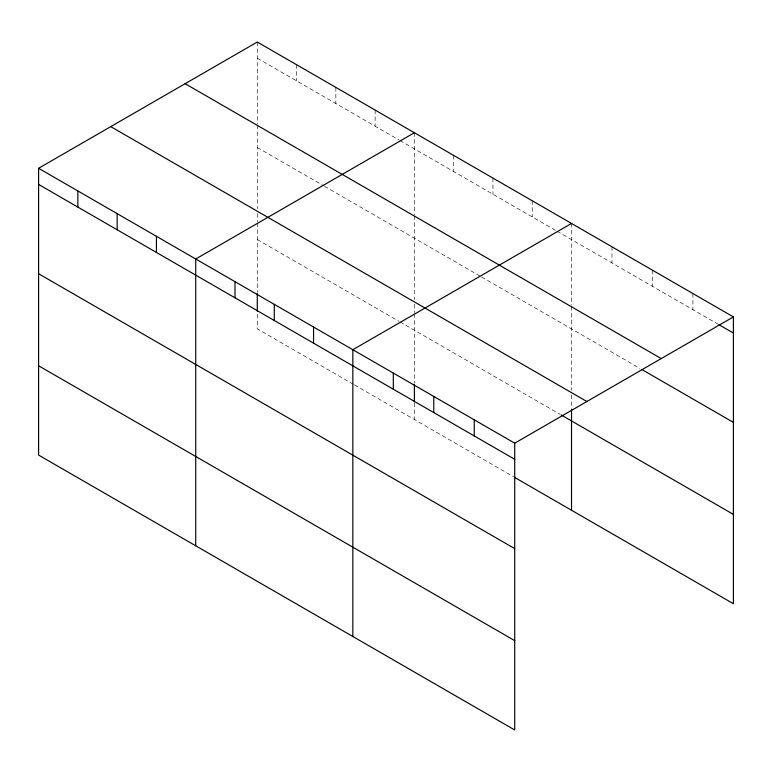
<?xml version="1.0" encoding="UTF-8"?>
<svg xmlns="http://www.w3.org/2000/svg" width="772" height="772" viewBox="0 0 772 772"><rect width="100%" height="100%" fill="white"/><g stroke="black" fill="none" stroke-linecap="round" stroke-linejoin="round"><path stroke-width="0.58" stroke-dasharray="3.86 2.9" d="M257.279 42.035L257.279 123.983M257.279 58.17L398.892 139.925M399.925 140.523L556.014 230.645M557.046 231.233L717.835 324.066M257.279 147.481L323.439 185.676M324.472 186.274L480.56 276.395M481.593 276.984L640.007 368.447M257.279 239.513L398.892 321.268M399.925 321.866L560.154 414.371M353.412 384.331L257.279 328.824L257.279 312.37M354.445 384.919L513.631 476.826M692.928 293.553L692.928 309.688M652.456 270.19L652.456 286.325M611.993 246.828L611.993 262.953M571.521 223.455L571.521 305.403M571.521 306.58L571.521 390.256M571.521 394.974L571.521 407.954M532.236 200.778L532.236 216.913M492.961 178.1L492.961 194.235M453.685 155.423L453.685 171.558M414.4 132.745L414.4 214.693M414.4 215.87L414.4 299.546M414.4 304.264L414.4 312.525M414.4 313.702L414.4 383.105M414.4 403.08L414.4 419.534M375.124 110.068L375.124 126.203M335.839 87.39L335.839 103.525M296.564 64.713L296.564 80.848M257.279 125.16L257.279 208.836M257.279 213.554L257.279 221.815M257.279 222.992L257.279 292.395"/><path stroke-width="1.16" d="M38.6 168.286L514.721 443.176L514.721 729.965L38.6 455.084L38.6 168.286L257.279 42.035L733.4 316.916L733.4 603.714L514.663 477.424M414.4 132.745L195.721 259.006L195.721 545.794M571.521 223.455L352.833 349.716L352.833 636.504M514.721 443.176L733.4 316.916M718.877 324.665L733.4 333.05M185.116 83.694L661.237 358.584M642.082 369.653L733.4 422.371M110.763 126.627L586.884 401.508M561.186 414.969L733.4 514.393M38.6 184.421L514.721 459.311M38.6 273.742L514.721 548.622M38.6 365.764L514.721 640.644M571.521 409.131L571.521 510.253M474.249 419.814L474.249 435.939M433.777 396.441L433.777 412.576M414.4 384.282L414.4 401.913M393.305 373.079L393.305 389.213M313.557 327.038L313.557 343.173M274.282 304.361L274.282 320.496M257.279 293.572L257.279 311.193M234.997 281.683L234.997 297.818M156.436 236.328L156.436 252.454M117.161 213.641L117.161 229.776M77.876 190.964L77.876 207.099"/></g></svg>
